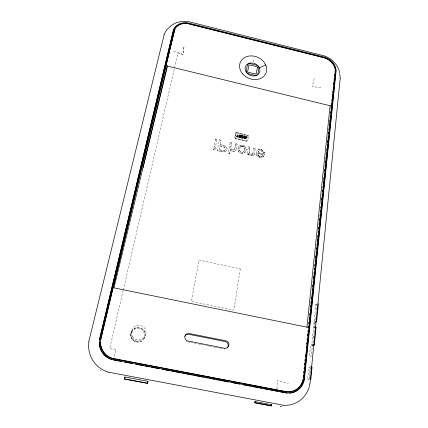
<?xml version="1.0" encoding="UTF-8"?>
<svg xmlns="http://www.w3.org/2000/svg" width="428" height="428" viewBox="0 0 428 428"><rect width="100%" height="100%" fill="white"/><g stroke="black" fill="none" stroke-linecap="round" stroke-linejoin="round"><path stroke-width="0.32" stroke-dasharray="2.14 1.6" d="M246.111 138.511L245.795 137.864L246.442 137.42M243.971 138.619L245.619 138.923L246.175 138.367L245.859 137.72M276.97 388.801L277.264 380.535L288.413 383.525M245.742 138.255C242.178 135.89 248.695 139.244 244.377 138.479L244.543 137.618L245.169 137.768M246.047 137.27L245.972 136.714L246.025 137.04M246.448 137.367L245.806 136.281L246.448 136.933A0.893 0.77 24.5 0 1 246.41 137.495L246.309 137.575M246.523 137.035L246.378 137.57L246.416 137.003M240.579 136.083C241.269 134.355 238.385 135.002 238.915 135.168A0.958 0.824 23.8 0 1 239.429 134.884L240.301 135.125L240.654 135.687M243.061 137.746L243.532 137.677L242.606 138.051L241.745 137.843L241.328 137.281L241.456 136.275L241.339 136.66M245.875 151.084C246.694 149.324 245.554 145.6 242.719 145.349C241.831 144.252 237.963 146.879 239.723 145.557C244.575 142.802 248.598 150.522 244.436 152.989C242.623 154.01 240.188 153.39 238.835 151.881C237.235 151.378 238.589 145.98 238.118 148.27C236.882 152.304 242.756 154.674 245.014 152.534M144.504 337.906C140.914 346.391 126.865 340.528 131.594 331.523C136.083 322.685 148.992 330.154 144.45 338.045L145.274 335.852M263.199 156.734L263.712 155.985L261.995 157.531L260.524 157.734L258.87 157.349L257.003 155.872L256.292 153.534L256.971 150.87L257.977 149.821L259.379 149.345L261.776 149.677L263.397 150.683L264.418 152.807L262.84 152.769C262.722 150.378 259.042 150.142 258.373 151.485C259.496 149.549 262.953 150.619 262.84 152.769M239.054 135.847L239.177 135.419M227.075 148.874C227.546 152.999 220.682 152.32 217.322 150.667L219.339 139.913L220.907 140.277L220.062 144.718C222.63 144.974 226.947 146.157 227.075 148.874C226.968 145.45 222.362 145.022 220.062 144.718M130.743 335.359L130.947 333.316M238.99 136.061C239.364 137.11 240.809 136.66 239.075 136.318L238.99 136.061L239.568 137.666L240.108 137.527L240.402 137.04L239.423 137.372L238.926 136.484M240.247 135.901L239.937 135.125L239.231 135.35M252.418 154.219L252.777 153.775L252.006 154.406L250.963 154.412L249.219 153.122L249.112 151.351L249.856 147.034L248.347 146.841L249.786 147.179M252.488 154.075C248.315 155.476 248.604 149.265 249.856 147.034M236.213 149.051L237.107 144.059L235.662 143.722L234.501 149.532L234.046 150.03L232.634 150.164L231.045 149.115L230.729 147.922L231.607 142.775L230.098 142.583L231.543 142.92M234.046 150.03C230.35 150.94 230.013 145.333 231.607 142.775M309.615 378.208L309.744 376.934M310.059 373.746L310.316 371.199M310.38 370.562L310.76 366.737L308.909 367.315L307.7 379.352L309.005 379.647L310.209 367.609L308.909 367.315M313.216 342.095L313.542 338.853M313.606 338.206L314.056 333.674M314.12 333.027L314.569 328.49M315.136 322.814L314.703 327.195L313.494 328.025L314.831 328.292M315.645 317.704L315.388 320.31L314.184 321.171L315.511 321.444M315.907 315.099L316.164 312.488M316.426 309.883L316.752 306.625M316.816 305.972L317.073 303.366L315.869 304.308L311.75 345.428L313.098 345.696M313.933 337.317L314.061 336.028M244.618 149.254C244.602 150.891 245.025 146.558 243.115 146.435C242.045 145.001 239.215 148.131 240.306 146.916M243.923 151.48C244.896 150.683 241.783 153.609 240.6 151.865C238.936 150.56 239.466 148.436 240.001 147.371M240.943 136.543C239.98 137.998 243.682 138.281 242.141 138.319L242.259 137.875L241.328 137.281M240.889 136.997L240.975 136.468M238.824 135.291L238.556 136.671L239.434 137.565M238.583 136.281L238.589 135.997M264.204 154.155L264.162 154.503L264.279 154.01L257.891 152.684L264.279 154.01M255.302 148.307L253.799 148.115L255.302 148.307L254.216 154.401L254.564 153.01M253.868 147.97L252.911 153.454L253.13 152.625M248.652 153.572C249.128 155.412 251.98 156.348 253.617 155.257C252.45 155.883 249.374 155.541 248.652 153.572L248.406 154.808L247.106 154.508L248.417 146.697M248.406 154.808L248.582 153.716M241.392 136.42C241.585 135.323 243.725 135.697 243.339 136.746L242.414 136.692L243.275 136.896L243.248 136.206M242.483 136.548L242.366 136.997L243.602 137.292L243.569 135.933L243.826 136.179M245.972 138.752L243.939 138.693L244.441 135.949L245.806 136.281M245.843 137.495L244.559 137.383L244.741 136.42L245.463 136.591M244.377 138.479L244.575 137.543M245.934 136.783L244.773 136.345L244.559 137.383M248.368 136.757L247.759 140.352A1.696 1.461 24.7 0 1 246.528 141.192L236.304 138.961L235.207 138.415A1.739 1.498 23.5 0 1 234.806 137.821L235.539 133.081A1.733 1.487 23.4 0 1 236.7 132.445L247.935 135.302A1.691 1.455 24.6 0 1 248.32 135.89L248.336 136.832M236.598 135.82L236.513 136.2L237.449 137.185L236.486 136.275L236.598 135.82L237.219 136.446M234.763 148.714L235.662 143.722M236.566 135.895L237.187 136.521L237.572 134.413L237.931 134.499M237.449 137.185L237.957 134.424L237.599 134.339L237.187 136.521M230.414 149.559C231.066 151.341 234.175 152.218 235.614 150.704C234.581 151.715 231.355 151.448 230.414 149.559L229.686 153.529L228.226 153.192L230.157 142.438M229.686 153.529L230.355 149.704M219.131 149.773L219.885 145.82L224.689 147.237L225.256 147.89L225.406 149.121L224.77 150.324L223.662 150.72L219.131 149.773L223.721 150.576L224.77 150.324M213.775 148.115L213.438 149.768L214.904 150.105L215.241 148.452L213.722 148.259L215.241 148.452M215.487 139.014L213.995 146.825L215.455 147.168L216.943 139.351L215.434 139.164L216.943 139.351M235.539 133.081L234.806 137.821M264.236 154.364L263.643 156.129M123.098 290.703L109.707 348.697L116.143 349.398L113.431 358.081M123.248 290.05L174.41 68.512M174.56 67.865L178.021 52.874L182.997 54.458L184.067 46.208L182.997 54.458L173.816 51.162M238.621 135.927L238.664 135.692M244.613 149.827L244.163 151.18M236.277 148.907L235.614 150.704M253.451 61.857L254.376 58.192M240.279 135.826L239.782 136.436L239.102 135.885M314.216 78.495L312.231 86.579L321.733 87.804M239.605 136.644L240.643 135.933L240.493 136.329M130.904 333.466L131.519 331.197M131.594 331.523C134.173 325.328 145.317 327.393 145.279 334.215M131.075 337.221L130.781 335.215M131.883 338.928L131.118 337.077M257.891 152.684L258.373 151.485M133.113 340.356L131.926 338.783M134.676 341.41L133.151 340.217M136.468 342.015L138.41 341.993L141.941 340.897M213.995 146.825L215.455 147.168M213.438 149.768L214.904 150.105M240.953 136.436L241.397 135.697L242.237 135.51A1.846 1.589 24.2 0 1 242.965 135.665L243.5 136.083M219.339 139.913L220.907 140.277M217.322 150.667L223.705 151.881L225.818 151.544M219.885 145.82L224.63 147.382L225.406 149.121M262.23 155.68L262.615 154.733C257.265 152.026 256.11 154.604 259.882 156.541C260.845 157.472 263.145 154.642 261.776 156.199M235.512 133.156A1.733 1.487 23.4 0 1 236.668 132.519L236.7 132.445M228.226 153.192L229.745 153.385M235.207 138.415L235.234 138.34A1.739 1.498 23.5 0 1 234.838 137.746M236.486 136.275L237.219 137.126M237.599 134.339L237.957 134.424M238.947 135.093L239.819 134.981L240.606 135.451M238.674 136.794L238.589 136.596M239.043 136.393L239.445 136.505M239.108 136.067L239.086 135.772M240.172 137.383L239.402 137.639L238.781 137.019M238.84 137.334L239.632 137.522M239.006 137.046L239.268 137.313M240.22 135.713L239.937 135.125M239.38 136.65L239.669 136.441M239.75 136.746L240.135 136.147A0.589 0.508 23.8 0 1 239.921 136.334M240.285 135.564L240.215 135.976L240.252 135.639A0.631 0.54 23.8 0 0 240.087 135.328L239.348 135.243M240.135 136.206L240.252 135.954L239.985 136.361M237.107 144.059L235.598 143.867M240.402 137.04L240.108 137.527M241.269 135.82L240.911 136.618L241.167 135.96M240.916 137.185L240.953 136.66M241.472 135.746L242.687 135.489L243.794 136.254M240.969 137.367L240.98 137.035M241.692 135.944L241.66 136.018A0.877 0.754 24.1 0 1 242.018 135.853L242.296 135.831M241.039 137.543L241.034 137.222M241.285 137.014L241.777 137.773L242.778 138.009M242.73 138.362C243.612 138.046 241.125 138.602 241.322 137.704M242.269 135.435L242.997 135.59M241.986 135.927L242.328 135.756M242.612 135.794L243.088 135.997M242.366 136.997L243.602 137.292M252.707 153.919L252.98 153.31M243.42 136.264L243.286 136.131M242.917 137.934L242.441 137.982M243.029 137.821L243.195 137.511M244.441 135.949L246.378 136.767M244.773 136.345L245.902 136.858M243.939 138.693L245.581 138.998M240.242 147.061L240.686 146.579M239.466 149.458C239.097 151.111 242.141 152.973 243.473 151.961M240.622 146.724L241.119 146.349M245.233 137.543L245.988 137.356M241.055 146.494L241.585 146.221M244.96 138.613L245.597 138.511M245.426 137.752L245.768 137.993M245.549 137.441L245.956 137.431L245.972 136.939M241.52 146.365L242.082 146.194M245.533 138.656L245.806 138.105M245.956 138.009L246.111 137.677M242.013 146.339L242.606 146.269M246.175 138.367L245.94 138.827L246.121 138.533M248.32 135.89L248.283 135.965A1.691 1.455 24.6 0 0 247.898 135.376L247.935 135.302M242.542 146.413L243.115 146.435M238.278 147.516L239.145 146.018M244.65 148.468L243.559 146.681M247.106 154.508L248.475 154.669M257.415 150.276C259.154 148.644 264.113 149.639 264.344 152.946M256.292 153.534C256.131 156.268 260.78 159.227 263.274 156.595M259.304 149.484L261.005 149.618M257.891 154.727L257.881 153.631M258.057 155.155L257.961 154.588M258.309 155.551L258.132 155.016M258.624 155.899L258.378 155.412M258.994 156.177L258.699 155.76M259.882 156.541L261.85 156.06M262.615 154.733L257.806 153.775M254.286 154.257L253.617 155.257M239.899 137.228L240.049 136.928M243.532 137.677L243.174 138.201M240.204 137.436L239.985 137.078M241.205 135.965L241.536 135.596M245.699 138.447L244.409 138.405M311.75 345.428L312.959 344.684M246.271 137.65L245.795 137.864M241.504 135.671L242.039 135.516M239.867 137.174L239.455 137.297M307.7 379.352L308.936 379.015M246.079 137.752L245.988 137.939A0.696 0.599 24.6 0 1 246.143 138.437M239.846 136.286L239.396 136.179M262.915 152.63L264.418 152.807M242.264 135.906L243.216 136.281M188.058 341.876L190.016 342.266M190.669 342.395L198.501 343.935M199.154 344.064L201.112 344.449M201.765 344.577L206.328 345.476M206.981 345.605L208.939 345.99M209.592 346.118L214.813 347.151M215.466 347.279L217.424 347.664M218.077 347.793L220.035 348.178M220.688 348.306L222.646 348.692M315.869 304.308L317.185 304.581M236.668 132.519L247.898 135.376M246.528 141.192L235.234 138.34M244.441 138.33L245.025 138.469M244.404 136.024L245.517 136.281M242.451 136.618L243.307 136.821M244.591 137.313L245.298 137.393M242.398 136.923L243.634 137.217M240.017 137.003L240.37 137.115M134.718 341.271L136.511 341.876M241.964 138.185L241.29 137.779M259.063 156.038L259.957 156.402M243.163 137.586L243.5 137.752M243.045 146.579L243.495 146.825M241.253 137.848L241.103 137.399M238.642 136.864L238.717 137.169M241.071 137.474L241.001 137.297A1.862 1.605 24.2 0 1 240.921 136.735M187.405 341.742A3.799 3.734 65.6 0 1 186.485 341.421M224.909 348.991A3.809 3.654 63.9 0 1 223.951 348.938M240.236 137.361A0.765 0.658 23.8 0 1 239.755 137.597M132.514 336.74A7.362 7.239 -33.5 0 0 142.727 338.741A7.479 7.356 -33.4 0 0 144.878 328.527A7.362 7.239 -33.3 0 0 134.74 326.521A7.479 7.356 -33.4 0 0 132.514 336.74M314.58 327.709A6.581 5.917 55.3 0 1 315.158 321.899M312.472 344.406L311.295 356.171L309.455 356.802L310.637 345.102L312.472 344.406M144.536 334.546L144.332 336.231A6.602 6.49 -35.6 0 1 141.342 340.276A6.506 6.393 -35.7 0 1 132.418 338.125L131.765 336.563L131.754 333.187A6.602 6.49 -35.7 0 1 134.767 329.175A6.506 6.393 -35.6 0 1 143.637 331.325L144.536 334.546M240.269 268.859L233.902 310.145L191.37 301.467L198.961 260.117L240.269 268.859M247.71 135.89L246.94 140.598L246.4 140.764L236.047 138.346L235.427 137.982L235.293 137.34L236.374 133.065L247.71 135.89M246.116 137.121L245.923 137.506L246.116 137.121"/><path stroke-width="0.64" d="M340.196 78.147L309.942 384.007M99.264 342.368L99.462 339.671L173.458 30.019L174.126 28.574A14.9 11.973 16.4 0 1 186.838 22.614L324.938 57.224M336.119 70.861L304.399 379.502L303.794 381.803M313.505 345.45L314.318 344.957L316.041 327.468A6.618 5.944 55.6 0 1 315.596 326.28M316.067 321.54A6.618 5.944 55.6 0 1 316.72 320.583L318.395 303.639M289.783 393.145A18.586 17.034 66.5 0 0 302.5 384.232L302.997 379.363M306.93 327.179L330.09 105.743M303.206 377.373L303.415 375.377M303.687 372.724L303.827 371.392M304.105 368.738L304.238 367.411M304.517 364.752L304.656 363.425M304.929 360.767L305.068 359.44M305.346 356.786L305.549 354.791M306.239 348.151L306.378 346.824M306.657 344.166L306.79 342.839M307.069 340.18L307.208 338.853M307.55 335.536L307.689 334.204M307.962 331.55L308.101 330.223M308.379 327.564L308.518 326.238M308.791 323.579L308.93 322.252M309.203 319.598L309.412 317.603M309.69 314.949L309.824 313.617M310.102 310.963L310.241 309.637M310.514 306.978L310.653 305.651M310.931 302.992L311.065 301.665M311.343 299.012L311.552 297.016M312.242 290.377L312.376 289.05M312.654 286.391L312.793 285.064M313.066 282.41L313.205 281.078M313.483 278.425L313.687 276.429M313.965 273.776L314.104 272.449M314.377 269.79L314.516 268.463M314.794 265.804L314.928 264.477M315.206 261.824L315.415 259.828M315.618 257.838L315.827 255.848M316.099 253.189L316.239 251.862M316.517 249.203L316.656 247.876M316.929 245.223L317.068 243.89M317.341 241.237L317.549 239.241M317.758 237.251L317.961 235.261M318.239 232.602L318.379 231.275M318.651 228.616L318.79 227.289M319.069 224.636L319.272 222.64M319.481 220.65L319.689 218.655M319.962 216.001L320.101 214.674M320.379 212.015L320.513 210.688M320.791 208.029L320.93 206.703M321.203 204.049L321.412 202.053M321.621 200.063L321.824 198.073M322.102 195.414L322.241 194.087M322.514 191.428L322.653 190.102M322.926 187.448L323.065 186.116M323.343 183.462L323.547 181.467M323.755 179.476L323.964 177.486M324.237 174.827L324.376 173.501M324.654 170.842L324.793 169.515M325.066 166.861L325.275 164.866M325.478 162.875L325.687 160.885M325.895 158.89L326.099 156.899M326.377 154.241L326.516 152.914M326.789 150.26L326.928 148.928M327.206 146.274L327.409 144.279M327.618 142.289L327.827 140.298M328.03 138.303L328.239 136.313M328.517 133.654L328.651 132.327M328.929 129.673L329.068 128.341M329.341 125.688L329.549 123.697M329.758 121.702L329.961 119.712M330.17 117.716L330.379 115.726M330.651 113.072L330.791 111.74M331.063 109.087L331.272 107.091M331.481 105.101L331.684 103.111M331.893 101.115L332.101 99.125M332.374 96.466L332.583 94.476M332.791 92.485L332.925 91.153M333.203 88.5L333.412 86.504M333.615 84.514L333.824 82.524M334.033 80.528L334.236 78.538M334.514 75.879L334.653 74.552M271.117 405.835L271.288 404.679L271.636 404.722L271.459 405.878L271.117 405.835L254.697 402.737L254.885 401.582L271.636 404.722M254.697 402.737L255.008 402.775L255.195 401.619M147.334 383.306L147.633 383.295L148.04 381.332L124.987 376.982L124.457 378.999L147.334 383.306L147.606 382.011M124.457 378.999L124.987 376.982M142.904 167.979L167.102 65.966L165.93 65.671L174.854 29.227M99.446 339.902L173.351 30.607L174.019 29.163A14.878 11.963 16.4 0 1 186.715 23.203L324.643 57.753M100.623 340.035L174.25 30.891L174.865 29.553M167.492 66.056L113.982 287.867L308.69 327.538M88.88 341.175L164.266 34.261M302.51 384.237L304.062 379.663L335.809 71.374A14.434 11.497 28.2 0 0 324.643 57.737M174.977 28.965L174.357 30.308L100.639 339.805L100.452 342.32A17.73 17.19 -38.2 0 0 110.247 357.755M256.928 75.125L257.833 74.183L258.908 67.886A2.787 2.268 23 0 0 258.678 66.832L257.057 64.96A7.602 6.206 22.7 0 0 248.021 63.745A7.731 6.313 22.7 0 0 246.491 72.583A7.602 6.206 22.7 0 0 255.265 75.788L257.308 75.034L258.346 74.146A7.747 6.324 22.7 0 0 259.368 67.897L258.678 66.832M170.542 26.172C175.475 21.881 182.424 20.747 188.737 21.694L322.059 55.324C330.748 57.101 338.077 64.403 339.795 73.102M315.912 321.155L316.72 320.583M259.368 67.897L265.697 64.863L263.953 62.007A13.873 11.305 22.7 0 0 245.067 57.298A14.097 11.492 22.7 0 0 242.232 73.391M256.399 75.328L255.206 75.382L248.336 73.691A2.793 2.284 22.5 0 1 246.298 71.075L247.347 65.024A2.782 2.263 22.4 0 1 250.064 63.601L256.88 65.297A2.75 2.236 23 0 1 258.368 66.34M147.74 381.364L148.04 381.332M289.376 391.85L287.236 391.813L112.425 358.332L110.285 357.535M280.196 406.359L281.64 406.547M108.434 372.151L283.175 405.182M255.008 402.775L271.459 405.878M124.559 378.951L147.633 383.295M113.34 359.943L121.199 361.446M124.473 362.072L132.332 363.575M135.606 364.201L143.466 365.705M144.776 365.956L150.014 366.957M151.325 367.208L159.184 368.711M162.458 369.337L170.312 370.841M171.623 371.092L181.445 372.97M182.756 373.221L192.579 375.099M193.889 375.351L203.712 377.229M205.023 377.48L208.297 378.106M209.608 378.357L214.845 379.358M216.156 379.609L219.43 380.235M220.741 380.487L228.6 381.99M231.874 382.616L239.734 384.119M243.008 384.745L250.867 386.249M252.172 386.5L257.415 387.5M258.721 387.752L261.995 388.378M263.306 388.629L268.549 389.63M269.854 389.881L273.128 390.507M274.439 390.759L277.713 391.385M279.024 391.636L284.262 392.637M285.572 392.888L286.883 393.139M224.652 348.253L187.919 341.009A3.815 3.75 64.7 0 1 184.912 336.542A3.815 3.75 64.7 0 1 189.272 333.535L225.818 340.779A3.825 3.67 63.5 0 1 228.862 345.236A3.825 3.67 63.5 0 1 224.652 348.242M313.408 344.775L314.318 344.957M315.147 327.286L316.041 327.468M309.99 378.946L310.867 379.138L312.065 367.037L311.193 366.839M167.102 65.966L331.636 106.123M324.777 57.93L186.886 23.385A13.958 11.219 16.4 0 0 174.988 28.97M110.253 357.738L112.393 358.53L286.926 391.957L289.06 391.995A17.436 15.98 66.5 0 0 300.039 386.051M110.301 359.049L112.029 359.691M100.644 370.418L101.003 370.637M324.777 57.908A13.541 10.78 28.2 0 1 335.231 70.706L303.334 379.203L302.767 381.337A17.462 16.002 66.4 0 1 289.376 391.866M302.227 382.033A17.436 15.98 66.5 0 1 300.686 385.12M164.304 34.272A23.01 18.597 16.3 0 1 170.451 26.472M108.418 372.2A29.206 28.291 -39.6 0 1 88.928 341.18M324.938 57.202A14.45 11.503 28.2 0 1 336.092 70.855M339.634 73.969A22.32 17.869 28.3 0 1 340.158 78.142M309.893 383.991A28.713 26.359 67.2 0 1 283.175 405.236M303.778 381.797A18.639 17.083 66.4 0 1 289.499 393.054L287.193 393L112.066 359.493L109.755 358.637A18.955 18.377 -38 0 1 99.296 342.143M109.718 358.857A18.928 18.351 -38.2 0 1 99.542 345.594M99.446 344.952A18.928 18.351 -38.2 0 1 99.28 342.368M265.692 64.863A14.108 11.497 22.7 0 1 261.369 78.105A13.873 11.31 22.7 0 1 242.221 73.397M110.28 357.551A17.757 17.216 -38 0 1 100.484 342.095M227.37 347.691A3.809 3.654 63.9 0 0 225.112 341.517L188.759 334.3A3.799 3.734 65.6 0 0 184.725 336.355M315.613 322.632A6.618 5.944 55.6 0 1 315.816 322.07M257.458 67.319L256.11 74.076L248.015 72.279A0.851 0.696 22.4 0 1 247.63 71.984L248.866 64.821L257.121 66.741L257.458 67.319"/></g></svg>
